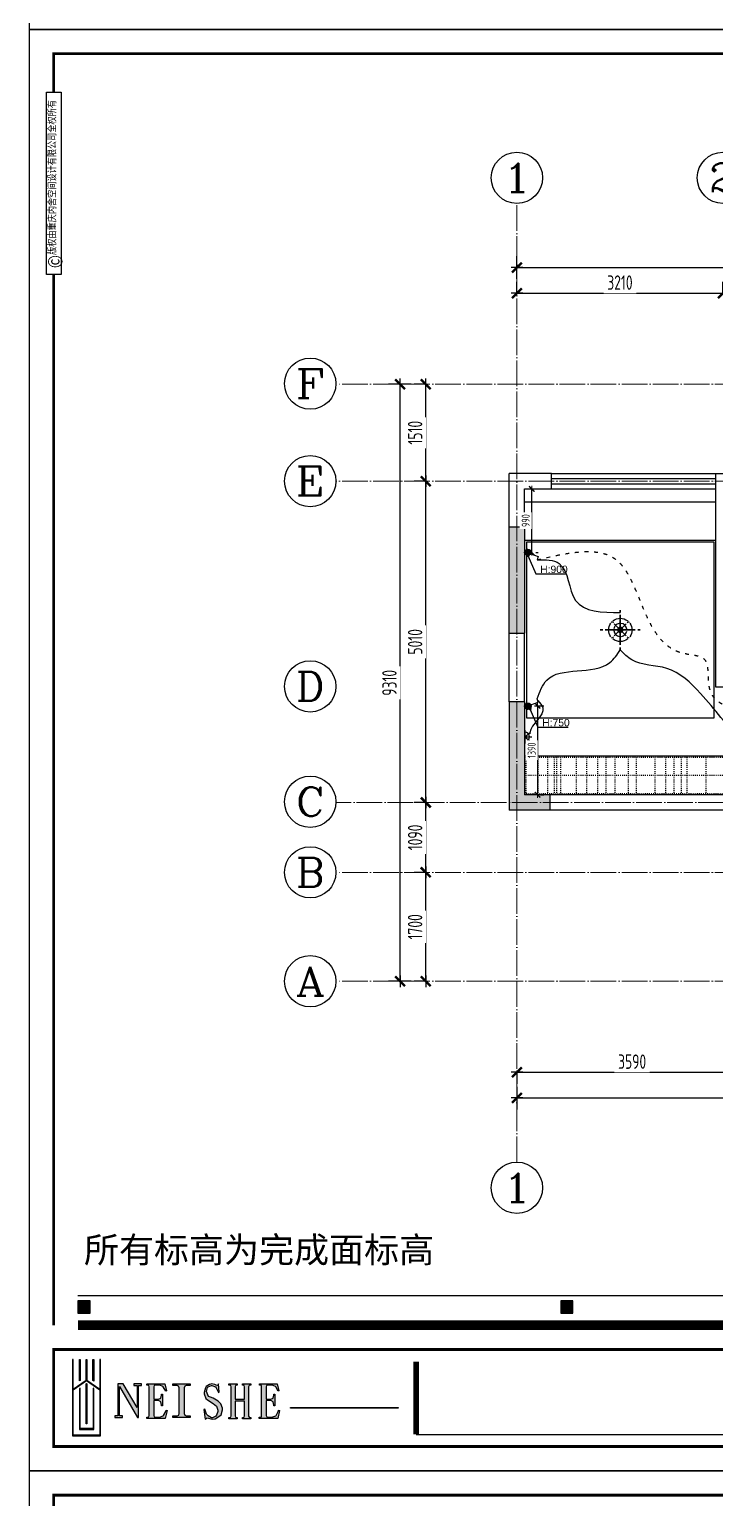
# Model space of a CAD drawing. Header units: inches. Extents: x -50945 to 250244, y -404780 to 18493.
# Drawn here: x 91323 to 102028, y -315326 to -292400 of the extents above; entities that cross this region are included whole.
import ezdxf
from ezdxf.enums import TextEntityAlignment as Align

# ---------------------------------------------------------------- set-up
doc = ezdxf.new("R2010")
doc.units = ezdxf.units.IN
doc.header["$MEASUREMENT"] = 0
doc.linetypes.add('ACAD_ISO03W100', pattern=[30, 12, -18])
doc.linetypes.add('DOTE', pattern=[2.42, 2, -0.2, 0.02, -0.2])
for name, color, linetype in [('0 @ 1 (1)', 7, 'Continuous'), ('15开关布置图-YJ', 2, 'Continuous'), ('AXIS', 1, 'Continuous'), ('AXIS_TEXT', 7, 'Continuous'), ('A图框', 7, 'Continuous'), ('D-ARCHI', 250, 'Continuous'), ('EVH 立面填充', 8, 'Continuous'), ('IBS-003-建筑窗框', 3, 'Continuous'), ('IBS-182-原建筑非承重墙', 150, 'Continuous'), ('IBS-200-原建筑承重墙柱', 200, 'Continuous'), ('IBS-63-原建筑窗', 63, 'Continuous'), ('IDS-040-固定高家具', 40, 'Continuous'), ('IRC-2-天花灯具', 2, 'Continuous'), ('IRC-30-天花轮廓线', 30, 'Continuous'), ('外标注', 50, 'Continuous')]:
    doc.layers.add(name, color=color, linetype=linetype)
doc.layers.add('0000照明', color=241, linetype='Continuous', lineweight=25)
doc.layers.add('天棚材质标注', color=2, linetype='Continuous', lineweight=5)
doc.styles.add('04.YBC-外标注3.0', font='', dxfattribs={"width": 0.8, "height": 3})
doc.styles.add('05.YBC-内标注2.5', font='', dxfattribs={"width": 0.8, "height": 2.5})
doc.styles.add('_TCH_AXIS', font='COMPLEX', dxfattribs={"bigfont": 'GBCBIG'})
doc.styles.add('COMPLEX', font='COMPLEX')
doc.styles.add('HBA-DIMT', font='ARCHS.SHX', dxfattribs={"width": 0.8})
doc.styles.add('MtXpl_Arial_Unicode_', font='Arial Unicode.ttf')
doc.styles.get("Standard").update_dxf_attribs({"font": 'Arial.ttf'})
doc.styles.get('04.YBC-外标注3.0').set_extended_font_data('SimSun')
doc.styles.get('05.YBC-内标注2.5').set_extended_font_data('SimSun')
doc.dimstyles.new('HBA_40', dxfattribs={"dimscale": 50, "dimtxt": 2.5, "dimasz": 0.1, "dimexe": 2, "dimexo": 2.5, "dimgap": 0.6, "dimtad": 1, "dimdec": 0, "dimrnd": 5, "dimzin": 0, "dimtxsty": 'HBA-DIMT', "dimblk": 'HBA_DIMENSION_TICK', "dimblk1": 'HBA_DIMENSION_TICK', "dimblk2": 'HBA_DIMENSION_TICK', "dimcen": 0.125, "dimclrd": 44, "dimclre": 44, "dimclrt": 2, "dimadec": 0, "dimazin": 0, "dimtfac": 1, "dimtdec": 0, "dimtix": 1, "dimtmove": 1, "dimatfit": 3, "dimldrblk": 'HBA_Leader_Dot', "dimfxl": 0, "dimtvp": 1, "dimtfill": 1, "dimtolj": 1, "dimtzin": 0, "dimarcsym": 0})

# ---------------------------------------------------------------- blocks, each defined once
blk = doc.blocks.new('HBA_DIMENSION_TICK')
at = {"color": 0, "linetype": 'ByBlock'}
for p, q in [((-10, 0), (0, 0)), ((0, 0), (10, 0))]:
    blk.add_line(p, q, dxfattribs=at)
at = {"color": 50, "linetype": 'ByBlock'}
blk.add_solid([(-10, -7), (-7, -10), (7, 10), (10, 7)], dxfattribs=at)
blk = doc.blocks.new('*D705')
at = {"layer": 'Defpoints', "color": 0, "transparency": 16777216}
for p in [(98918, -308408), (102508, -308408), (102508, -308663)]:
    blk.add_point(p, dxfattribs=at)
at = {"layer": '外标注', "color": 44, "lineweight": -2, "transparency": 16777216}
for p, q in [((98918, -308633), (98918, -308843)), ((98927, -308663), (102499, -308663)), ((102508, -308633), (102508, -308843))]:
    blk.add_line(p, q, dxfattribs=at)
at = {"layer": '外标注', "color": 44, "lineweight": -2, "transparency": 16777216, "xscale": 9, "yscale": 9, "zscale": 9, "rotation": 180}
blk.add_blockref('HBA_DIMENSION_TICK', (98918, -308663), dxfattribs=at)
at = {"layer": '外标注', "color": 44, "lineweight": -2, "transparency": 16777216, "xscale": 9, "yscale": 9, "zscale": 9}
blk.add_blockref('HBA_DIMENSION_TICK', (102508, -308663), dxfattribs=at)
at = {"layer": '外标注', "color": 2, "transparency": 16777216, "insert": (100713, -308496), "char_height": 225, "attachment_point": 5, "style": 'HBA-DIMT', "bg_fill": 3, "box_fill_scale": 1.25, "bg_fill_color": 256, "bg_fill_true_color": 13158600, "bg_fill_transparency": 0}
blk.add_mtext('\\A1;3590', dxfattribs=at)
blk = doc.blocks.new('HBA_Leader_Dot')
at = {"color": 0, "linetype": 'ByBlock'}
blk.add_line((-5, 0), (-10, 0), dxfattribs=at)
at = {"color": 0, "linetype": 'ByBlock', "const_width": 5}
blk.add_lwpolyline([(-2.5, 0, 1), (2.5, 0, 1)], format="xyb", close=True, dxfattribs=at)
blk = doc.blocks.new('*D713')
at = {"layer": 'Defpoints', "color": 0, "transparency": 16777216}
for p in [(98918, -308663), (113618, -308663), (113618, -309063)]:
    blk.add_point(p, dxfattribs=at)
at = {"layer": '外标注', "color": 44, "lineweight": -2, "transparency": 16777216}
for p, q in [((98918, -308888), (98918, -309243)), ((113618, -308888), (113618, -309243)), ((98927, -309063), (113609, -309063))]:
    blk.add_line(p, q, dxfattribs=at)
at = {"layer": '外标注', "color": 44, "lineweight": -2, "transparency": 16777216, "xscale": 9, "yscale": 9, "zscale": 9, "rotation": 180}
blk.add_blockref('HBA_DIMENSION_TICK', (98918, -309063), dxfattribs=at)
at = {"layer": '外标注', "color": 44, "lineweight": -2, "transparency": 16777216, "xscale": 9, "yscale": 9, "zscale": 9}
blk.add_blockref('HBA_DIMENSION_TICK', (113618, -309063), dxfattribs=at)
at = {"layer": '外标注', "color": 2, "transparency": 16777216, "insert": (106268, -308896), "char_height": 225, "attachment_point": 5, "style": 'HBA-DIMT', "bg_fill": 3, "box_fill_scale": 1.25, "bg_fill_color": 256, "bg_fill_true_color": 13158600, "bg_fill_transparency": 0}
blk.add_mtext('\\A1;14700', dxfattribs=at)
blk = doc.blocks.new('*D719')
at = {"layer": 'Defpoints', "color": 0, "transparency": 16777216}
for p in [(102128, -296514), (98918, -296739), (102128, -296739)]:
    blk.add_point(p, dxfattribs=at)
at = {"layer": '外标注', "color": 44, "lineweight": -2, "transparency": 16777216}
for p, q in [((98918, -296514), (98918, -296334)), ((102128, -296514), (102128, -296334)), ((98927, -296514), (102119, -296514))]:
    blk.add_line(p, q, dxfattribs=at)
at = {"layer": '外标注', "color": 44, "lineweight": -2, "transparency": 16777216, "xscale": 9, "yscale": 9, "zscale": 9, "rotation": 180}
blk.add_blockref('HBA_DIMENSION_TICK', (98918, -296514), dxfattribs=at)
at = {"layer": '外标注', "color": 44, "lineweight": -2, "transparency": 16777216, "xscale": 9, "yscale": 9, "zscale": 9}
blk.add_blockref('HBA_DIMENSION_TICK', (102128, -296514), dxfattribs=at)
at = {"layer": '外标注', "color": 2, "transparency": 16777216, "insert": (100523, -296348), "char_height": 225, "attachment_point": 5, "style": 'HBA-DIMT', "bg_fill": 3, "box_fill_scale": 1.25, "bg_fill_color": 256, "bg_fill_true_color": 13158600, "bg_fill_transparency": 0}
blk.add_mtext('\\A1;3210', dxfattribs=at)
blk = doc.blocks.new('*D723')
at = {"layer": 'Defpoints', "color": 0, "transparency": 16777216}
for p in [(113618, -296114), (98918, -296514), (113618, -296514)]:
    blk.add_point(p, dxfattribs=at)
at = {"layer": '外标注', "color": 44, "lineweight": -2, "transparency": 16777216}
for p, q in [((98918, -296289), (98918, -295934)), ((113618, -296289), (113618, -295934)), ((98927, -296114), (113609, -296114))]:
    blk.add_line(p, q, dxfattribs=at)
at = {"layer": '外标注', "color": 44, "lineweight": -2, "transparency": 16777216, "xscale": 9, "yscale": 9, "zscale": 9, "rotation": 180}
blk.add_blockref('HBA_DIMENSION_TICK', (98918, -296114), dxfattribs=at)
at = {"layer": '外标注', "color": 44, "lineweight": -2, "transparency": 16777216, "xscale": 9, "yscale": 9, "zscale": 9}
blk.add_blockref('HBA_DIMENSION_TICK', (113618, -296114), dxfattribs=at)
at = {"layer": '外标注', "color": 2, "transparency": 16777216, "insert": (106268, -295948), "char_height": 225, "attachment_point": 5, "style": 'HBA-DIMT', "bg_fill": 3, "box_fill_scale": 1.25, "bg_fill_color": 256, "bg_fill_true_color": 13158600, "bg_fill_transparency": 0}
blk.add_mtext('\\A1;14700', dxfattribs=at)
blk = doc.blocks.new('*D724')
at = {"layer": 'Defpoints', "color": 0, "transparency": 16777216}
for p in [(97498, -305545), (97700, -305545), (97700, -307243)]:
    blk.add_point(p, dxfattribs=at)
at = {"layer": '外标注', "color": 44, "lineweight": -2, "transparency": 16777216}
for p, q in [((97498, -305545), (97318, -305545)), ((97498, -307234), (97498, -305554)), ((97498, -307243), (97318, -307243))]:
    blk.add_line(p, q, dxfattribs=at)
at = {"layer": '外标注', "color": 44, "lineweight": -2, "transparency": 16777216, "xscale": 9, "yscale": 9, "zscale": 9}
for p, rotation in [((97498, -305545), 90), ((97498, -307243), 270)]:
    blk.add_blockref('HBA_DIMENSION_TICK', p, dxfattribs=dict(at, rotation=rotation))
at = {"layer": '外标注', "color": 2, "transparency": 16777216, "insert": (97332, -306394), "char_height": 225, "attachment_point": 5, "rotation": 90, "style": 'HBA-DIMT', "bg_fill": 3, "box_fill_scale": 1.25, "bg_fill_color": 256, "bg_fill_true_color": 13158600, "bg_fill_transparency": 0}
blk.add_mtext('\\A1;1700', dxfattribs=at)
blk = doc.blocks.new('*D725')
at = {"layer": 'Defpoints', "color": 0, "transparency": 16777216}
for p in [(97498, -304455), (97700, -304455), (97700, -305545)]:
    blk.add_point(p, dxfattribs=at)
at = {"layer": '外标注', "color": 44, "lineweight": -2, "transparency": 16777216}
for p, q in [((97498, -304455), (97318, -304455)), ((97498, -305536), (97498, -304464)), ((97498, -305545), (97318, -305545))]:
    blk.add_line(p, q, dxfattribs=at)
at = {"layer": '外标注', "color": 44, "lineweight": -2, "transparency": 16777216, "xscale": 9, "yscale": 9, "zscale": 9}
for p, rotation in [((97498, -304455), 90), ((97498, -305545), 270)]:
    blk.add_blockref('HBA_DIMENSION_TICK', p, dxfattribs=dict(at, rotation=rotation))
at = {"layer": '外标注', "color": 2, "transparency": 16777216, "insert": (97332, -305000), "char_height": 225, "attachment_point": 5, "rotation": 90, "style": 'HBA-DIMT', "bg_fill": 3, "box_fill_scale": 1.25, "bg_fill_color": 256, "bg_fill_true_color": 13158600, "bg_fill_transparency": 0}
blk.add_mtext('\\A1;1090', dxfattribs=at)
blk = doc.blocks.new('*D726')
at = {"layer": 'Defpoints', "color": 0, "transparency": 16777216}
for p in [(97498, -299445), (97700, -299445), (97700, -304455)]:
    blk.add_point(p, dxfattribs=at)
at = {"layer": '外标注', "color": 44, "lineweight": -2, "transparency": 16777216}
for p, q in [((97498, -299445), (97318, -299445)), ((97498, -304446), (97498, -299454)), ((97498, -304455), (97318, -304455))]:
    blk.add_line(p, q, dxfattribs=at)
at = {"layer": '外标注', "color": 44, "lineweight": -2, "transparency": 16777216, "xscale": 9, "yscale": 9, "zscale": 9}
for p, rotation in [((97498, -299445), 90), ((97498, -304455), 270)]:
    blk.add_blockref('HBA_DIMENSION_TICK', p, dxfattribs=dict(at, rotation=rotation))
at = {"layer": '外标注', "color": 2, "transparency": 16777216, "insert": (97332, -301950), "char_height": 225, "attachment_point": 5, "rotation": 90, "style": 'HBA-DIMT', "bg_fill": 3, "box_fill_scale": 1.25, "bg_fill_color": 256, "bg_fill_true_color": 13158600, "bg_fill_transparency": 0}
blk.add_mtext('\\A1;5010', dxfattribs=at)
blk = doc.blocks.new('*D727')
at = {"layer": 'Defpoints', "color": 0, "transparency": 16777216}
for p in [(97498, -297934), (97700, -297934), (97700, -299445)]:
    blk.add_point(p, dxfattribs=at)
at = {"layer": '外标注', "color": 44, "lineweight": -2, "transparency": 16777216}
for p, q in [((97498, -297934), (97318, -297934)), ((97498, -299436), (97498, -297943)), ((97498, -299445), (97318, -299445))]:
    blk.add_line(p, q, dxfattribs=at)
at = {"layer": '外标注', "color": 44, "lineweight": -2, "transparency": 16777216, "xscale": 9, "yscale": 9, "zscale": 9}
for p, rotation in [((97498, -297934), 90), ((97498, -299445), 270)]:
    blk.add_blockref('HBA_DIMENSION_TICK', p, dxfattribs=dict(at, rotation=rotation))
at = {"layer": '外标注', "color": 2, "transparency": 16777216, "insert": (97332, -298689), "char_height": 225, "attachment_point": 5, "rotation": 90, "style": 'HBA-DIMT', "bg_fill": 3, "box_fill_scale": 1.25, "bg_fill_color": 256, "bg_fill_true_color": 13158600, "bg_fill_transparency": 0}
blk.add_mtext('\\A1;1510', dxfattribs=at)
blk = doc.blocks.new('*D728')
at = {"layer": 'Defpoints', "color": 0, "transparency": 16777216}
for p in [(97098, -297934), (97498, -297934), (97498, -307243)]:
    blk.add_point(p, dxfattribs=at)
at = {"layer": '外标注', "color": 44, "lineweight": -2, "transparency": 16777216}
for p, q in [((97273, -297934), (96918, -297934)), ((97098, -307234), (97098, -297943)), ((97273, -307243), (96918, -307243))]:
    blk.add_line(p, q, dxfattribs=at)
at = {"layer": '外标注', "color": 44, "lineweight": -2, "transparency": 16777216, "xscale": 9, "yscale": 9, "zscale": 9}
for p, rotation in [((97098, -297934), 90), ((97098, -307243), 270)]:
    blk.add_blockref('HBA_DIMENSION_TICK', p, dxfattribs=dict(at, rotation=rotation))
at = {"layer": '外标注', "color": 2, "transparency": 16777216, "insert": (96932, -302589), "char_height": 225, "attachment_point": 5, "rotation": 90, "style": 'HBA-DIMT', "bg_fill": 3, "box_fill_scale": 1.25, "bg_fill_color": 256, "bg_fill_true_color": 13158600, "bg_fill_transparency": 0}
blk.add_mtext('\\A1;9310', dxfattribs=at)
blk = doc.blocks.new('_AXISO')
blk.add_circle((0, 0), 0.5)
at = {"layer": 'AXIS_TEXT', "style": 'COMPLEX', "width": 1.041667}
blk.add_attdef('A', text='', height=0.56, dxfattribs=at).set_placement((-0.25, -0.28), (0.25, -0.28), align=Align.FIT)
blk = doc.blocks.new('gegwe')
h = blk.add_hatch(color=9)
h.paths.add_polyline_path([(189652, -49616), (189652, -49028), (189629, -49028), (189629, -49617), (189269, -49867), (189269, -49028), (189267, -49028), (189246, -49028), (189246, -51182), (190039, -51182), (190039, -49027), (190014, -49027), (190014, -49865), (190014, -49868)])
h.paths.add_polyline_path([(190014, -49898), (190014, -51161), (189269, -51161), (189269, -49898), (189642, -49636)], flags=16)
h.paths.add_polyline_path([(189641, -49706), (189653, -49716), (189653, -50844), (189629, -50844), (189629, -49716)], flags=0)
h.paths.add_polyline_path([(189825, -49834), (189847, -49852), (189847, -51000), (189439, -51000), (189439, -49849), (189461, -49834), (189461, -50979), (189825, -50979)], flags=0)
h.paths.add_polyline_path([(189439, -49636), (189459, -49620), (189459, -49028), (189439, -49028)], flags=17)
h.paths.add_polyline_path([(189822, -49620), (189847, -49637), (189847, -49027), (189822, -49027)])
at = {"color": 9}
for points in [[(189267, -49028), (189246, -49028), (189246, -51182), (190039, -51182), (190039, -49027), (190014, -49027), (190014, -49865), (190014, -49868)], [(189269, -49867), (189269, -49028), (189267, -49028)], [(189269, -49867), (189629, -49617), (189629, -49028)], [(189439, -49028), (189459, -49028), (189459, -49620), (189439, -49636), (189439, -49028)], [(189629, -49028), (189650, -49028), (189652, -49028), (189652, -49616), (190014, -49868)], [(190014, -49898), (189642, -49636), (189269, -49898)], [(190014, -49898), (190014, -51161), (189269, -51161), (189269, -49898)], [(189439, -49849), (189439, -51000), (189847, -51000), (189847, -49852), (189825, -49834), (189825, -50979), (189461, -50979), (189461, -49834), (189461, -49834), (189439, -49849)], [(189641, -49706), (189653, -49716), (189653, -50844), (189629, -50844), (189629, -49716), (189641, -49706)]]:
    blk.add_lwpolyline(points, dxfattribs=at)
blk.add_lwpolyline([(189822, -49027), (189842, -49027), (189847, -49027), (189847, -49637), (189822, -49620), (189822, -49027)], close=True, dxfattribs=at)
blk = doc.blocks.new('gegeg')
at = {"layer": 'A图框'}
h = blk.add_hatch(color=256, dxfattribs=at)
h.dxf.hatch_style = 1
h.paths.add_polyline_path([(133887, -57733), (134062, -57733), (134062, -57558), (133887, -57558)])
h = blk.add_hatch(color=256, dxfattribs=at)
h.dxf.hatch_style = 1
h.paths.add_polyline_path([(140844, -57733), (141019, -57733), (141019, -57558), (140844, -57558)])
h = blk.add_hatch(color=256, dxfattribs=at)
h.dxf.hatch_style = 1
h.paths.add_polyline_path([(147800, -57733), (147975, -57733), (147975, -57558), (147800, -57558)])
h = blk.add_hatch(color=256, dxfattribs=at)
h.dxf.hatch_style = 1
h.paths.add_polyline_path([(154931, -57558), (154756, -57558), (154756, -57733), (154931, -57733)])
h = blk.add_hatch(color=256, dxfattribs=at)
h.dxf.hatch_style = 1
h.paths.add_polyline_path([(161887, -57558), (161712, -57558), (161712, -57733), (161887, -57733)])
for points in [[(134739, -58777), (134739, -59093), (134540, -58756), (134463, -58756), (134463, -59217), (134420, -59217), (134420, -59237), (134529, -59237), (134529, -59217), (134483, -59217), (134483, -58794), (134745, -59237), (134761, -59237), (134761, -58777), (134804, -58777), (134804, -58756), (134693, -58756), (134693, -58777)], [(134914, -59212), (134909, -59229), (134893, -59235), (134879, -59235), (134879, -59253), (135145, -59253), (135170, -59139), (135158, -59133), (135153, -59151), (135121, -59209), (135116, -59214), (135061, -59235), (135000, -59235), (134986, -59229), (134980, -59212), (134980, -58994), (135047, -58994), (135082, -59011), (135091, -59061), (135091, -59073), (135105, -59073), (135105, -58901), (135091, -58901), (135091, -58919), (135082, -58962), (135047, -58977), (134980, -58977), (134980, -58796), (134986, -58779), (135000, -58774), (135065, -58773), (135114, -58794), (135151, -58861), (135163, -58855), (135137, -58756), (134881, -58756), (134881, -58773), (134893, -58773), (134909, -58779), (134914, -58797)], [(135417, -58811), (135426, -58787), (135445, -58779), (135506, -58779), (135506, -58756), (135256, -58756), (135256, -58779), (135317, -58779), (135338, -58787), (135344, -58810), (135344, -59182), (135339, -59205), (135316, -59213), (135256, -59213), (135256, -59237), (135506, -59237), (135506, -59213), (135446, -59213), (135427, -59206), (135417, -59182)], [(135837, -59038), (135882, -59078), (135903, -59132), (135902, -59152), (135881, -59208), (135872, -59220), (135825, -59243), (135813, -59242), (135761, -59214), (135741, -59189), (135716, -59118), (135702, -59123), (135721, -59263), (135737, -59248), (135751, -59243), (135823, -59263), (135863, -59257), (135916, -59223), (135949, -59199), (135968, -59131), (135971, -59105), (135945, -59040), (135909, -59002), (135837, -58960), (135798, -58947), (135768, -58935), (135738, -58864), (135753, -58809), (135762, -58797), (135809, -58778), (135816, -58777), (135869, -58797), (135880, -58811), (135910, -58880), (135922, -58873), (135912, -58756), (135903, -58771), (135889, -58777), (135860, -58765), (135816, -58756), (135782, -58762), (135736, -58794), (135724, -58813), (135707, -58877), (135707, -58896), (135730, -58964), (135755, -58986)], [(136289, -59003), (136289, -59216), (136284, -59234), (136268, -59240), (136256, -59240), (136256, -59258), (136379, -59258), (136379, -59240), (136367, -59240), (136353, -59234), (136346, -59218), (136346, -58797), (136353, -58780), (136367, -58774), (136377, -58774), (136377, -58756), (136258, -58756), (136258, -58774), (136268, -58774), (136284, -58780), (136289, -58797), (136289, -58975), (136150, -58975), (136150, -58797), (136157, -58780), (136172, -58774), (136180, -58774), (136180, -58756), (136062, -58756), (136062, -58774), (136072, -58774), (136088, -58780), (136093, -58797), (136093, -59216), (136088, -59234), (136072, -59240), (136060, -59240), (136060, -59258), (136183, -59258), (136183, -59240), (136171, -59240), (136157, -59235), (136150, -59217), (136150, -59003)], [(136534, -59212), (136530, -59229), (136514, -59235), (136499, -59235), (136499, -59253), (136765, -59253), (136791, -59139), (136779, -59133), (136774, -59151), (136742, -59209), (136736, -59214), (136681, -59235), (136621, -59235), (136607, -59229), (136600, -59212), (136600, -58994), (136667, -58994), (136702, -59011), (136711, -59061), (136711, -59073), (136725, -59073), (136725, -58901), (136711, -58901), (136711, -58919), (136702, -58962), (136668, -58977), (136600, -58977), (136600, -58796), (136606, -58779), (136620, -58774), (136686, -58773), (136734, -58794), (136771, -58861), (136783, -58855), (136758, -58756), (136502, -58756), (136502, -58773), (136513, -58773), (136530, -58779), (136534, -58797)], [(138503, -59104), (138503, -59096), (136951, -59096), (136951, -59104)]]:
    blk.add_hatch(color=256, dxfattribs=at).paths.add_polyline_path(points)
for p, q in [((133887, -57482), (161887, -57482)), ((147184, -58433), (150684, -58433)), ((151384, -58433), (154884, -58433)), ((155398, -58433), (158242, -58433)), ((147184, -58783), (150684, -58783)), ((151384, -58783), (154884, -58783)), ((147184, -59133), (150684, -59133)), ((151384, -59133), (154884, -59133)), ((138761, -59483), (146834, -59483)), ((147184, -59483), (150684, -59483)), ((151384, -59483), (154884, -59483)), ((155398, -59483), (158242, -59483))]:
    blk.add_line(p, q, dxfattribs=at)
for points in [[(162587, -39218), (162587, -60008), (133187, -60008), (133187, -39218)], [(133431, -40125), (133643, -40125), (133643, -42755), (133431, -42755)], [(134062, -57558), (133887, -57558), (133887, -57733), (134062, -57733)], [(141019, -57558), (140844, -57558), (140844, -57733), (141019, -57733)], [(147975, -57558), (147800, -57558), (147800, -57733), (147975, -57733)], [(154756, -57558), (154931, -57558), (154931, -57733), (154756, -57733)], [(161712, -57558), (161887, -57558), (161887, -57733), (161712, -57733)], [(134739, -58777), (134739, -59093), (134540, -58756), (134463, -58756), (134463, -59217), (134420, -59217), (134420, -59237), (134529, -59237), (134529, -59217), (134483, -59217), (134483, -58794), (134745, -59237), (134761, -59237), (134761, -58777), (134804, -58777), (134804, -58756), (134693, -58756), (134693, -58777), (134739, -58777)], [(135256, -58756), (135506, -58756), (135506, -58779), (135445, -58779), (135426, -58787), (135417, -58811), (135417, -59182), (135427, -59206), (135446, -59213), (135506, -59213), (135506, -59237), (135256, -59237), (135256, -59213), (135316, -59213), (135339, -59205), (135344, -59182), (135344, -58810), (135338, -58787), (135317, -58779), (135256, -58779), (135256, -58756)], [(136951, -59096), (138503, -59096), (138503, -59104), (136951, -59104)]]:
    blk.add_lwpolyline(points, close=True, dxfattribs=at)
for points, const_width in [([(133537, -40125), (133537, -39568), (162237, -39568), (162237, -57908)], 42), ([(133537, -57908), (133537, -42755)], 42), ([(161887, -57908), (133887, -57908)], 140), ([(138761, -58433), (138761, -59483)], 84), ([(146834, -58433), (146834, -59483)], 84), ([(151034, -58433), (151034, -59483)], 84), ([(155234, -58433), (155234, -59483)], 84), ([(158387, -58433), (158387, -59483)], 84)]:
    blk.add_lwpolyline(points, dxfattribs=dict(at, const_width=const_width))
at = {"layer": 'A图框', "const_width": 42}
blk.add_lwpolyline([(133537, -58258), (162237, -58258), (162237, -59658), (133537, -59658)], close=True, dxfattribs=at)
at = {"layer": 'A图框'}
for points in [[(134882, -58756), (135137, -58756), (135163, -58855), (135151, -58861), (135116, -58798), (135112, -58793), (135065, -58773), (135000, -58774), (134986, -58779), (134980, -58796), (134980, -58977), (135047, -58977), (135082, -58962), (135091, -58919), (135091, -58901), (135105, -58901), (135105, -59073), (135091, -59073), (135091, -59061), (135082, -59011), (135047, -58994), (134980, -58994), (134980, -59212), (134986, -59229), (135000, -59235), (135061, -59235), (135116, -59214), (135121, -59209), (135153, -59151), (135158, -59133), (135170, -59139), (135145, -59253), (134879, -59253), (134879, -59235), (134893, -59235), (134909, -59229), (134914, -59212), (134914, -58797), (134909, -58779), (134893, -58773), (134881, -58773), (134881, -58756)], [(135910, -58880), (135922, -58873), (135912, -58756), (135903, -58771), (135889, -58777), (135860, -58765), (135816, -58756), (135782, -58762), (135736, -58794), (135724, -58813), (135707, -58877), (135707, -58896), (135730, -58964), (135755, -58986), (135837, -59038), (135882, -59078), (135903, -59132), (135902, -59152), (135881, -59208), (135872, -59220), (135825, -59243), (135813, -59242), (135761, -59214), (135741, -59189), (135716, -59118), (135702, -59123), (135721, -59263), (135737, -59248), (135751, -59243), (135823, -59263), (135863, -59257), (135916, -59223), (135949, -59199), (135968, -59131), (135971, -59105), (135945, -59040), (135909, -59002), (135837, -58960), (135798, -58947), (135768, -58935), (135738, -58864), (135753, -58809), (135762, -58797), (135809, -58778), (135816, -58777), (135869, -58797), (135880, -58811), (135910, -58880)], [(136258, -58756), (136377, -58756), (136377, -58774), (136367, -58774), (136353, -58780), (136346, -58797), (136346, -59218), (136353, -59234), (136367, -59240), (136379, -59240), (136379, -59258), (136256, -59258), (136256, -59240), (136268, -59240), (136284, -59234), (136289, -59216), (136289, -59003), (136150, -59003), (136150, -59217), (136157, -59235), (136171, -59240), (136183, -59240), (136183, -59258), (136060, -59258), (136060, -59240), (136072, -59240), (136088, -59234), (136093, -59216), (136093, -58797), (136088, -58780), (136072, -58774), (136062, -58774), (136062, -58756), (136180, -58756), (136180, -58774), (136172, -58774), (136157, -58780), (136150, -58797), (136150, -58975), (136289, -58975), (136289, -58797), (136284, -58780), (136268, -58774), (136258, -58774), (136258, -58756)], [(136502, -58756), (136758, -58756), (136783, -58855), (136771, -58861), (136736, -58798), (136732, -58793), (136686, -58773), (136620, -58774), (136606, -58779), (136600, -58796), (136600, -58977), (136668, -58977), (136702, -58962), (136711, -58919), (136711, -58901), (136725, -58901), (136725, -59073), (136711, -59073), (136711, -59061), (136702, -59011), (136667, -58994), (136600, -58994), (136600, -59212), (136607, -59229), (136621, -59235), (136681, -59235), (136736, -59214), (136742, -59209), (136774, -59151), (136779, -59133), (136791, -59139), (136765, -59253), (136499, -59253), (136499, -59235), (136514, -59235), (136530, -59229), (136534, -59212), (136534, -58797), (136530, -58779), (136513, -58773), (136502, -58773), (136502, -58756)]]:
    blk.add_lwpolyline(points, dxfattribs=at)
at = {"layer": '15开关布置图-YJ', "color": 2, "xscale": 0.5119999999988067, "yscale": 0.5119999999988067, "zscale": 0.5119999999988067}
blk.add_blockref('gegwe', (36914, -33299), dxfattribs=at)
at = {"layer": '0 @ 1 (1)', "insert": (152579, -59363), "char_height": 175, "width": 3199.54, "attachment_point": 4, "style": '05.YBC-内标注2.5'}
blk.add_mtext('{\\fMicrosoft YaHei|b0|i0|c134|p34;\\H0.8x; 1 : 70}', dxfattribs=at)
at = {"layer": 'A图框', "rotation": 90, "style": '04.YBC-外标注3.0'}
for s, insert, char_height, width, attachment_point in [('版权由重庆内舍空间设计有限公司全权所有', (133460, -42471), 105, 2420.6, 1), ('©', (133559, -42567), 210, 191.34, 5)]:
    blk.add_mtext(s, dxfattribs=dict(at, insert=insert, char_height=char_height, width=width, attachment_point=attachment_point))
at = {"layer": 'A图框', "char_height": 70, "attachment_point": 1, "style": '04.YBC-外标注3.0'}
for s, width, insert in [('{\\fArial Unicode MS|b0|i0|c134|p0;l 未经本公司授权，不可擅自复制本图纸或设计}', 1842.18, (155405, -58508)), ('{\\fArial Unicode MS|b0|i0|c134|p0;l 所以尺寸以标注为准，非蓝图勿按比例测量图纸}', 1906.2, (155405, -58662)), ('{\\fArial Unicode MS|b0|i0|c134|p0;l 本图纸作为基本的室内设计图纸，仅限承包方使用}', 2550.12, (155405, -58801)), ('{\\fArial Unicode MS|b0|i0|c134|p0;l 本图纸在最终细化和制作前，必须现场勘测确认无误，造型及细部尺寸以详图为准}', 3701.19, (155405, -58923)), ('{\\fArial Unicode MS|b0|i0|c134|p0;l 本图纸仅供本项目和其他特别确认的场地，禁止使用在其他项目}', 3008.74, (155405, -59060)), ('{\\fArial Unicode MS|b0|i0|c134|p0;l 按照要求，本图纸在工地完成验收移交之时需要归还}', 1941.8, (155405, -59203)), ('{\\fArial Unicode MS|b0|i0|c134|p0;l 未经许可擅自变更已签章《字》图纸或设计，原设计人不承担任何后果}', 3026.66, (155405, -59346))]:
    blk.add_mtext_dynamic_manual_height_columns(s, width=width, gutter_width=1, heights=[0], dxfattribs=dict(at, insert=insert))
blk = doc.blocks.new('A$C677541E1')
at = {"linetype": 'Continuous'}
for p, q in [((611, 1221), (611, 1145)), ((611, 1145), (611, 1221)), ((611, 1069), (611, 689)), ((611, 689), (611, 1069)), ((0, 611), (76, 611)), ((76, 611), (0, 611)), ((153, 611), (532, 611)), ((532, 611), (153, 611)), ((368, 854), (398, 823)), ((398, 823), (368, 854)), ((428, 793), (580, 642)), ((580, 642), (428, 793)), ((428, 428), (580, 580)), ((580, 580), (428, 428)), ((611, 532), (611, 153)), ((611, 153), (611, 532)), ((642, 642), (793, 793)), ((793, 793), (642, 642)), ((642, 580), (793, 428)), ((793, 428), (642, 580)), ((689, 611), (1069, 611)), ((1069, 611), (689, 611)), ((823, 823), (854, 854)), ((854, 854), (823, 823)), ((1221, 611), (1145, 611)), ((1145, 611), (1221, 611)), ((368, 368), (398, 398)), ((398, 398), (368, 368)), ((611, 76), (611, 0)), ((611, 0), (611, 76)), ((823, 398), (854, 368)), ((854, 368), (823, 398))]:
    blk.add_line(p, q, dxfattribs=at)
at = {"linetype": 'Continuous', "extrusion": (0, 0, -1)}
for major_axis, start_param, end_param in [((-358, 0), 0.888621, 2.252972), ((-358, 1), -0.003333, 0.613772), ((358, 1), 2.52782, 3.144925), ((349, 78), 4.06277, 4.162216), ((349, 78), 4.06277, 4.162216), ((78.3, 0), 0.000513, 6.283698), ((78.3, 1), 3.385592, 4.494095), ((-78.3, 1), -1.352502, -0.243999), ((-39.1, 0.4), 3.131185, 9.41437), ((39.1, 0.4), 3.382419, 4.490922), ((-39.1, 0.4), -1.349329, -0.240826), ((-39.1, 0.4), 1.792263, 2.900766), ((39.1, 0.4), 0.240826, 1.349329), ((-78.3, 1), 1.78909, 2.897593), ((78.3, 1), 0.243999, 1.352502), ((-349, 78), 2.120969, 2.220415), ((-349, 78), 2.120969, 2.220415), ((358, 1), -0.613772, 0.003333), ((-358, 1), 3.13826, 3.755365), ((-349, 78), -1.020623, -0.921177), ((-349, 78), -1.020623, -0.921177), ((-358, 0), 4.030214, 5.394564), ((349, 78), 0.921177, 1.020623), ((349, 78), 0.921177, 1.020623)]:
    blk.add_ellipse((611, 611), major_axis=major_axis, ratio=1, start_param=start_param, end_param=end_param, dxfattribs=at)
at = {"linetype": 'Continuous'}
for major_axis, start_param, end_param in [((-171, 105), 0.467757, 0.567203), ((-171, 105), 0.467757, 0.567203), ((-143, 142), 0.886906, 2.251257), ((-144, 140), -0.014456, 0.602649), ((-141, 143), -0.608759, 0.008346), ((-32.1, 30.1), 3.109878, 9.393063), ((-32.1, 30.1), 0.2, 1.308503), ((-14.8, 16.2), 3.186593, 9.469778), ((-31, 31.2), -1.336602, -0.228099), ((-31, 31.2), 1.804991, 2.913494), ((-15.1, 16), 0.25847, 1.366973), ((-146, 139), -0.825662, -0.726216), ((-146, 139), -0.825662, -0.726216), ((-16.1, 15), -1.374959, -0.266456), ((-16.1, 15), 1.766633, 2.875136), ((-15.1, 16), 3.400063, 4.508566), ((-143, 142), 4.028499, 5.392849), ((-141, 143), 2.532833, 3.149938), ((-32.1, 30.1), 3.341592, 4.450095), ((-144, 140), 3.127137, 3.744242), ((-171, 105), 3.609349, 3.708795), ((-171, 105), 3.609349, 3.708795), ((-146, 139), 2.315931, 2.415377), ((-146, 139), 2.315931, 2.415377)]:
    blk.add_ellipse((611, 611), major_axis=major_axis, ratio=1, start_param=start_param, end_param=end_param, dxfattribs=at)
blk = doc.blocks.new('fhty')
at = {"layer": 'IRC-2-天花灯具'}
for p, q in [((717910, -196860), (717910, -197065)), ((717910, -196962), (717990, -196900)), ((717910, -196962), (718019, -196962)), ((717910, -196962), (717990, -197025))]:
    blk.add_line(p, q, dxfattribs=at)
blk.add_arc((717910, -196962), 74.3, 270, 90, dxfattribs=at)
blk = doc.blocks.new('*D737')
at = {"layer": 'Defpoints', "color": 0, "transparency": 16777216}
for p in [(99068, -302947), (99159, -304335), (99239, -304335)]:
    blk.add_point(p, dxfattribs=at)
at = {"layer": '天棚材质标注', "color": 44, "lineweight": -2, "transparency": 16777216}
for p, q in [((99193, -302947), (99339, -302947)), ((99239, -302952), (99239, -304330)), ((99284, -304335), (99339, -304335))]:
    blk.add_line(p, q, dxfattribs=at)
at = {"layer": '天棚材质标注', "color": 44, "lineweight": -2, "transparency": 16777216, "xscale": 5, "yscale": 5, "zscale": 5}
for p, rotation in [((99239, -302947), 90), ((99239, -304335), 270)]:
    blk.add_blockref('HBA_DIMENSION_TICK', p, dxfattribs=dict(at, rotation=rotation))
at = {"layer": '天棚材质标注', "color": 2, "transparency": 16777216, "insert": (99147, -303641), "char_height": 125, "attachment_point": 5, "rotation": 90, "style": 'HBA-DIMT', "bg_fill": 3, "box_fill_scale": 1.25, "bg_fill_color": 256, "bg_fill_true_color": 13158600, "bg_fill_transparency": 0}
blk.add_mtext('\\A1;1390', dxfattribs=at)
blk = doc.blocks.new('*D738')
at = {"layer": 'Defpoints', "color": 0, "transparency": 16777216}
for p in [(99088, -299565), (99148, -299565), (99088, -300555)]:
    blk.add_point(p, dxfattribs=at)
at = {"layer": '天棚材质标注', "color": 44, "lineweight": -2, "transparency": 16777216}
for p, q in [((99148, -300550), (99148, -299570)), ((99213, -299565), (99248, -299565)), ((99213, -300555), (99248, -300555))]:
    blk.add_line(p, q, dxfattribs=at)
at = {"layer": '天棚材质标注', "color": 44, "lineweight": -2, "transparency": 16777216, "xscale": 5, "yscale": 5, "zscale": 5}
for p, rotation in [((99148, -299565), 90), ((99148, -300555), 270)]:
    blk.add_blockref('HBA_DIMENSION_TICK', p, dxfattribs=dict(at, rotation=rotation))
at = {"layer": '天棚材质标注', "color": 2, "transparency": 16777216, "insert": (99055, -300060), "char_height": 125, "attachment_point": 5, "rotation": 90, "style": 'HBA-DIMT', "bg_fill": 3, "box_fill_scale": 1.25, "bg_fill_color": 256, "bg_fill_true_color": 13158600, "bg_fill_transparency": 0}
blk.add_mtext('\\A1;990', dxfattribs=at)

msp = doc.modelspace()

# ---------------------------------------------------------------- hatches: boundary and pattern name
at = {"layer": '0000照明', "lineweight": 25, "ltscale": 0.01}
for points in [[(99131.58, -300578.98, 1), (99044.88, -300530.04, 1)], [(99045.99, -300529.54, 1), (99132.69, -300578.47, 1)], [(99131.58, -302930.04, -1), (99044.88, -302978.98, -1)], [(99045.99, -302979.48, -1), (99132.69, -302930.55, -1)]]:
    msp.add_hatch(color=256, dxfattribs=at).paths.add_polyline_path(points)
at = {"layer": 'EVH 立面填充'}
h = msp.add_hatch(color=256, dxfattribs=at)
h.dxf.hatch_style = 1
h.paths.add_polyline_path([(98798.45, -301814.51), (99038.45, -301814.51), (99038.45, -300154.51), (98798.45, -300154.51)])
h = msp.add_hatch(color=256, dxfattribs=at)
h.dxf.hatch_style = 1
h.paths.add_polyline_path([(99038.45, -304334.51), (99038.45, -302884.51), (98798.45, -302884.51), (98798.45, -304574.51), (99438.45, -304574.51), (99438.45, -304334.51)])

# ---------------------------------------------------------------- linework, layer by layer
at = {"layer": '0000照明', "lineweight": 25, "ltscale": 0.01}
for p, q in [((99132.69, -300576.89), (99251.1, -300617.73)), ((99251.1, -300617.73), (99233.29, -300669.38)), ((99251.1, -302891.29), (99233.29, -302839.63)), ((99132.69, -302932.13), (99251.1, -302891.29))]:
    msp.add_line(p, q, dxfattribs=at)
for centre in [(99088.23, -300554.51), (99089.34, -300554), (99088.23, -302954.51), (99089.34, -302955.01)]:
    msp.add_circle(centre, 49.78, dxfattribs=at)
at = {"layer": '0000照明', "linetype": 'ACAD_ISO03W100', "lineweight": 25, "ltscale": 5}
msp.add_spline([(99233.29, -300669.38), (100452.39, -300661.26), (101494.61, -302122.98), (101830.17, -302215.06), (101988.45, -302821.08), (102782.61, -303238.14), (102767.15, -303245.18)], degree=3, dxfattribs=at)
at = {"layer": '0000照明', "lineweight": 25, "ltscale": 0.01}
for points in [[(99233.29, -300669.38), (99576.08, -300728.97), (99831.83, -301303.26), (100528.45, -301492.47)], [(99233.29, -302839.63), (99382.79, -302547.27), (100365.51, -302272.6), (100528.45, -302075.41)], [(102391.64, -303509.53), (101779.4, -302756.05), (101251.94, -302364.48), (100708.13, -302232.73), (100528.45, -302075.41)], [(99242.2, -302865.46), (99322.06, -302979.57), (99119.06, -303368.78), (99117.62, -303383.84)]]:
    msp.add_spline(points, degree=3, dxfattribs=at)
at = {"layer": 'IBS-003-建筑窗框', "color": 251, "ltscale": 10}
for p, q in [((99458.45, -299323.51), (102018.45, -299323.51)), ((99458.45, -299564.51), (102018.45, -299564.51))]:
    msp.add_line(p, q, dxfattribs=at)
at = {"layer": 'IBS-182-原建筑非承重墙'}
for p, q in [((99458.45, -299323.51), (98798.45, -299323.51)), ((98798.45, -300154.51), (98798.45, -299324.51)), ((99458.45, -299564.51), (99458.45, -299323.51)), ((102018.45, -299323.51), (102238.45, -299323.51)), ((102018.45, -302654.51), (102018.45, -299324.51)), ((99038.45, -300154.51), (99038.45, -299564.51)), ((99038.45, -299564.51), (99458.45, -299564.51)), ((99038.45, -300364.51), (102018.45, -300364.51)), ((98798.45, -302884.51), (98798.45, -301814.51)), ((99038.45, -302884.51), (99038.45, -301814.51)), ((103558.45, -302654.51), (102018.45, -302654.51)), ((102388.15, -304334.51), (99438.45, -304334.51)), ((102388.15, -304574.51), (99438.45, -304574.51))]:
    msp.add_line(p, q, dxfattribs=at)
at = {"layer": 'IBS-200-原建筑承重墙柱', "ltscale": 0.02}
for p, q in [((98798.45, -300154.51), (99038.45, -300154.51)), ((98798.45, -301814.51), (98798.45, -300154.51)), ((99038.45, -300154.51), (99038.45, -301814.51)), ((98798.45, -301814.51), (99038.45, -301814.51)), ((99038.45, -302884.51), (98798.45, -302884.51)), ((98798.45, -302884.51), (98798.45, -304574.51)), ((99038.45, -302884.51), (99038.45, -304334.51)), ((99438.45, -304334.51), (99038.45, -304334.51)), ((99438.45, -304574.51), (99438.45, -304334.51)), ((99438.45, -304574.51), (98798.45, -304574.51))]:
    msp.add_line(p, q, dxfattribs=at)
at = {"layer": 'IBS-63-原建筑窗'}
for p, q in [((99458.45, -299403.51), (102018.45, -299403.51)), ((99458.45, -299484.51), (102018.45, -299484.51))]:
    msp.add_line(p, q, dxfattribs=at)
at = {"layer": 'IDS-040-固定高家具'}
msp.add_line((102388.15, -303734.51), (99038.45, -303734.51), dxfattribs=at)
at = {"layer": 'IDS-040-固定高家具', "linetype": 'ACAD_ISO03W100'}
for p, q in [((99245.54, -303754.51), (99245.54, -304314.51)), ((99394.28, -303754.51), (99394.28, -304314.51)), ((99498.39, -303754.51), (99498.39, -304314.51)), ((99535.57, -303754.51), (99535.57, -304314.51)), ((99595.07, -303754.51), (99595.07, -304314.51)), ((99840.48, -303754.51), (99840.48, -304314.51)), ((100004.08, -303754.51), (100004.08, -304314.51)), ((100175.13, -303754.51), (100175.13, -304314.51)), ((100301.55, -303754.51), (100301.55, -304314.51)), ((100442.84, -303754.51), (100442.84, -304314.51)), ((100651.07, -303754.51), (100651.07, -304314.51)), ((100777.49, -303754.51), (100777.49, -304314.51)), ((101067.52, -303754.51), (101067.52, -304314.51)), ((101231.13, -303754.51), (101231.13, -304314.51)), ((101364.99, -303754.51), (101364.99, -304314.51)), ((101476.54, -303754.51), (101476.54, -304314.51)), ((101565.78, -303754.51), (101565.78, -304314.51)), ((101863.25, -303754.51), (101863.25, -304314.51)), ((102368.15, -304034.51), (99058.45, -304034.51))]:
    msp.add_line(p, q, dxfattribs=at)
msp.add_lwpolyline([(99058.45, -304314.51), (102368.15, -304314.51), (102368.15, -303754.51), (99058.45, -303754.51)], close=True, dxfattribs=at)
at = {"layer": 'IRC-30-天花轮廓线'}
msp.add_line((99038.45, -299764.51), (102018.45, -299764.51), dxfattribs=at)
msp.add_lwpolyline([(99068.45, -303134.51), (101988.45, -303134.51), (101988.45, -300394.51), (99068.45, -300394.51)], close=True, dxfattribs=at)

# ---------------------------------------------------------------- block references
at = {"layer": '15开关布置图-YJ', "color": 2, "xscale": 1.081091401797356, "yscale": 1.081091401797356, "zscale": 1.081091401797356}
for p in [(-52664.31, -227526.41), (-52664.31, -272478.19)]:
    msp.add_blockref('gegeg', p, dxfattribs=at)
at = {"layer": 'AXIS'}
ref = msp.add_blockref('_AXISO', (98918.45, -294714.27), dxfattribs=dict(at, xscale=800, yscale=800, zscale=800))
ref.add_attrib('A', '1', dxfattribs={"layer": 'AXIS_TEXT', "height": 452.55, "style": '_TCH_AXIS', "width": 2.333333}).set_placement((98692.18, -294940.54), (99144.73, -294940.54), align=Align.FIT)
ref = msp.add_blockref('_AXISO', (102128.45, -294714.27), dxfattribs=dict(at, xscale=800, yscale=800, zscale=800))
ref.add_attrib('A', '2', dxfattribs={"layer": 'AXIS_TEXT', "height": 452.55, "style": '_TCH_AXIS', "width": 1.5}).set_placement((101902.18, -294940.54), (102354.73, -294940.54), align=Align.FIT)
ref = msp.add_blockref('_AXISO', (95698.58, -297924.27), dxfattribs=dict(at, xscale=800, yscale=800, zscale=800))
ref.add_attrib('A', 'F', dxfattribs={"layer": 'AXIS_TEXT', "height": 452.55, "style": '_TCH_AXIS', "width": 1.3125}).set_placement((95472.3, -298150.54), (95924.85, -298150.54), align=Align.FIT)
ref = msp.add_blockref('_AXISO', (95698.45, -299444.51), dxfattribs=dict(at, xscale=800, yscale=800, zscale=800))
ref.add_attrib('A', 'E', dxfattribs={"layer": 'AXIS_TEXT', "height": 452.55, "style": '_TCH_AXIS', "width": 1.3125}).set_placement((95472.18, -299670.78), (95924.73, -299670.78), align=Align.FIT)
ref = msp.add_blockref('_AXISO', (95698.45, -302644.28), dxfattribs=dict(at, xscale=800, yscale=800, zscale=800))
ref.add_attrib('A', 'D', dxfattribs={"layer": 'AXIS_TEXT', "height": 452.55, "style": '_TCH_AXIS', "width": 1.235294}).set_placement((95472.18, -302870.55), (95924.73, -302870.55), align=Align.FIT)
ref = msp.add_blockref('_AXISO', (95698.45, -304444.28), dxfattribs=dict(at, xscale=800, yscale=800, zscale=800))
ref.add_attrib('A', 'C', dxfattribs={"layer": 'AXIS_TEXT', "height": 452.55, "style": '_TCH_AXIS', "width": 1.4}).set_placement((95472.18, -304670.55), (95924.73, -304670.55), align=Align.FIT)
ref = msp.add_blockref('_AXISO', (95698.45, -305544.51), dxfattribs=dict(at, xscale=800, yscale=800, zscale=800))
ref.add_attrib('A', 'B', dxfattribs={"layer": 'AXIS_TEXT', "height": 452.55, "style": '_TCH_AXIS', "width": 1.235294}).set_placement((95472.18, -305770.78), (95924.73, -305770.78), align=Align.FIT)
ref = msp.add_blockref('_AXISO', (95698.65, -307242.84), dxfattribs=dict(at, xscale=800, yscale=800, zscale=800))
ref.add_attrib('A', 'A', dxfattribs={"layer": 'AXIS_TEXT', "height": 452.55, "style": '_TCH_AXIS', "width": 1.166667}).set_placement((95472.38, -307469.12), (95924.93, -307469.12), align=Align.FIT)
ref = msp.add_blockref('_AXISO', (98918.45, -310462.84), dxfattribs=dict(at, xscale=800, yscale=800, zscale=800))
ref.add_attrib('A', '1', dxfattribs={"layer": 'AXIS_TEXT', "height": 452.55, "style": '_TCH_AXIS', "width": 2.333333}).set_placement((98692.18, -310689.12), (99144.73, -310689.12), align=Align.FIT)
at = {"layer": 'IRC-2-天花灯具', "xscale": 0.509157656016598, "yscale": 0.509157656016598, "zscale": 0.509157656016598}
msp.add_blockref('A$C677541E1', (100217.55, -302075.41), dxfattribs=at)
at = {"layer": 'IRC-2-天花灯具'}
msp.add_blockref('fhty', (-618871.19, -106469.17), dxfattribs=at)

# ---------------------------------------------------------------- texts
at = {"layer": '0000照明', "char_height": 115, "width": 2800.5718, "attachment_point": 9, "style": 'MtXpl_Arial_Unicode_'}
for s, insert in [('H:900', (99709.26, -300879.11)), ('H:750', (99740.72, -303269.38))]:
    msp.add_mtext(s, dxfattribs=dict(at, insert=insert))
at = {"layer": '15开关布置图-YJ', "color": 241, "insert": (92172.62, -311231.33), "char_height": 400, "attachment_point": 1}
msp.add_mtext_dynamic_manual_height_columns('{\\fArial Unicode MS|b0|i0|c134|p0;所有标高为完成面标高}', width=6146.256, gutter_width=0.5, heights=[0], dxfattribs=at)

# ---------------------------------------------------------------- dimensions: what is measured, and where the dimension line sits
at = {"layer": '外标注'}
for base, p1, p2, picture, middle in [((102128.45, -296514.27), (98918.45, -296738.85), (102128.45, -296738.85), '*D719', (100523.45, -296347.77)), ((102508.15, -308662.84), (98918.45, -308407.8), (102508.15, -308407.8), '*D705', (100713.3, -308496.34))]:
    dim = msp.add_linear_dim(base=base, p1=p1, p2=p2, dimstyle='HBA_40', override={"dimscale": 90, "dimfxl": 200, "dimfxlon": 1}, dxfattribs=at)
    dim.commit()
    dim.dimension.update_dxf_attribs({"geometry": picture, "text_midpoint": middle})
dim = msp.add_linear_dim(base=(97498.45, -305544.51), p1=(97699.61, -307242.84), p2=(97699.61, -305544.51), angle=270, dimstyle='HBA_40', override={"dimscale": 90, "dimfxl": 200, "dimfxlon": 1}, dxfattribs=at)
dim.commit()
dim.dimension.update_dxf_attribs({"geometry": '*D724', "text_midpoint": (97331.95, -306393.68)})

# ---------------------------------------------------------------- leaders
at = {"layer": '0000照明', "lineweight": 5}
for points in [[(99090, -300603.78), (99213.03, -300889.26), (99685.27, -300889.26)], [(99121.46, -302994.05), (99244.49, -303279.53), (99716.73, -303279.53)]]:
    msp.add_leader(points, dimstyle='HBA_40', override={"dimtad": 0}, dxfattribs=at)

# ---------------------------------------------------------------- next in the draw order: dimensions: what is measured, and where the dimension line sits
at = {"layer": '外标注'}
for base, p1, p2, picture, middle in [((113618.45, -296114.27), (98918.45, -296514.27), (113618.45, -296514.27), '*D723', (106268.45, -295947.77)), ((113618.45, -309062.84), (98918.45, -308662.84), (113618.45, -308662.84), '*D713', (106268.45, -308896.34))]:
    dim = msp.add_linear_dim(base=base, p1=p1, p2=p2, dimstyle='HBA_40', override={"dimscale": 90, "dimfxl": 200, "dimfxlon": 1}, dxfattribs=at)
    dim.commit()
    dim.dimension.update_dxf_attribs({"geometry": picture, "text_midpoint": middle})
dim = msp.add_linear_dim(base=(97498.45, -304454.51), p1=(97699.61, -305544.51), p2=(97699.61, -304454.51), angle=270, dimstyle='HBA_40', override={"dimscale": 90, "dimfxl": 200, "dimfxlon": 1}, dxfattribs=at)
dim.commit()
dim.dimension.update_dxf_attribs({"geometry": '*D725', "text_midpoint": (97331.95, -304999.51)})

# ---------------------------------------------------------------- next in the draw order: linework, layer by layer
at = {"layer": 'D-ARCHI', "color": 251, "linetype": 'DOTE', "lineweight": 5, "ltscale": 200}
msp.add_line((98918.45, -310062.84), (98918.45, -295114.27), dxfattribs=at)

# ---------------------------------------------------------------- next in the draw order: dimensions: what is measured, and where the dimension line sits
at = {"layer": '外标注'}
dim = msp.add_linear_dim(base=(97498.45, -299444.51), p1=(97699.61, -304454.51), p2=(97699.61, -299444.51), angle=270, dimstyle='HBA_40', override={"dimscale": 90, "dimfxl": 200, "dimfxlon": 1}, dxfattribs=at)
dim.commit()
dim.dimension.update_dxf_attribs({"geometry": '*D726', "text_midpoint": (97331.95, -301949.51)})

# ---------------------------------------------------------------- next in the draw order: dimensions: what is measured, and where the dimension line sits
dim = msp.add_linear_dim(base=(97498.45, -297934.27), p1=(97699.61, -299444.51), p2=(97699.61, -297934.27), angle=270, dimstyle='HBA_40', override={"dimscale": 90, "dimfxl": 200, "dimfxlon": 1}, dxfattribs=at)
dim.commit()
dim.dimension.update_dxf_attribs({"geometry": '*D727', "text_midpoint": (97331.95, -298689.39)})

# ---------------------------------------------------------------- next in the draw order: dimensions: what is measured, and where the dimension line sits
dim = msp.add_linear_dim(base=(97098.45, -297934.27), p1=(97498.45, -307242.84), p2=(97498.45, -297934.27), angle=90, dimstyle='HBA_40', override={"dimscale": 90, "dimfxl": 200, "dimfxlon": 1}, dxfattribs=at)
dim.commit()
dim.dimension.update_dxf_attribs({"geometry": '*D728', "text_midpoint": (96931.95, -302588.55)})

# ---------------------------------------------------------------- next in the draw order: linework, layer by layer
at = {"layer": 'D-ARCHI', "color": 251, "linetype": 'DOTE', "lineweight": 5, "ltscale": 200}
for p, q in [((116438.45, -297934.27), (96111.19, -297934.27)), ((116438.45, -299444.51), (96098.45, -299444.51)), ((102628.15, -304454.51), (96111.19, -304454.51)), ((116438.45, -305544.51), (96111.19, -305544.51)), ((116438.45, -307242.84), (96111.19, -307242.84))]:
    msp.add_line(p, q, dxfattribs=at)

# ---------------------------------------------------------------- next in the draw order: block references
at = {"layer": '15开关布置图-YJ', "color": 2, "xscale": 1.081091401797356, "yscale": 1.081091401797356, "zscale": 1.081091401797356}
msp.add_blockref('gegeg', (-52664.53, -250002.3), dxfattribs=at)

# ---------------------------------------------------------------- next in the draw order: dimensions: what is measured, and where the dimension line sits
at = {"layer": '天棚材质标注', "color": 6}
for base, p1, p2, picture, middle in [((99147.61, -299564.51), (99088.23, -300554.51), (99088.23, -299564.51), '*D738', (99055.11, -300059.51)), ((99239.47, -304334.51), (99068.45, -302946.64), (99159.48, -304334.51), '*D737', (99146.97, -303640.58))]:
    dim = msp.add_linear_dim(base=base, p1=p1, p2=p2, angle=90, dimstyle='HBA_40', dxfattribs=at)
    dim.commit()
    dim.dimension.update_dxf_attribs({"geometry": picture, "text_midpoint": middle})

doc.saveas('drawing.dxf')
